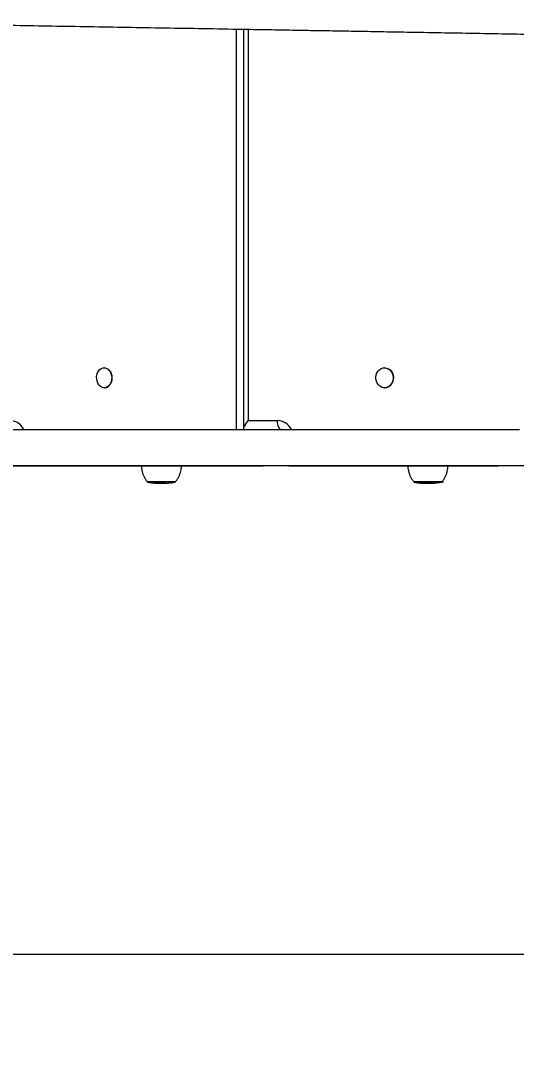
# Model space of a CAD drawing. Header units: millimetres. Extents: x -5411 to 4453, y -4856 to 4572.
# Drawn here: x -1941 to -1570, y -1639 to -864 of the extents above; entities that cross this region are included whole.
import ezdxf

# ---------------------------------------------------------------- set-up
doc = ezdxf.new("R2010")
doc.units = ezdxf.units.MM
for name, color, linetype in [('DIKOM_ОБЪЕКТ', 7, 'Continuous'), ('DIKOM_РАЗМЕР_ЗОНА', 7, 'Continuous'), ('DIKOM_РАЗМЕР_ОБЪЕКТА', 7, 'Continuous')]:
    doc.layers.add(name, color=color, linetype=linetype)
doc.styles.add('style1', font='arial.ttf', dxfattribs={"width": 0.8})
doc.dimstyles.new('1-50', dxfattribs={"dimtxt": 300, "dimasz": 200, "dimexe": 100, "dimexo": 0, "dimgap": 100, "dimtad": 1, "dimdec": 0, "dimtxsty": 'style1', "dimcen": 0, "dimclrd": 7, "dimclre": 7, "dimadec": 1, "dimazin": 2, "dimtfac": 1, "dimtdec": 0, "dimtmove": 1, "dimatfit": 3, "dimfxl": 0, "dimlwd": 25, "dimlwe": 18, "dimarcsym": 0})

# ---------------------------------------------------------------- blocks, each defined once
blk = doc.blocks.new('*D18')
at = {"layer": 'Defpoints', "color": 0, "transparency": 16777216}
for p in [(2387.05, 2132.04), (-2288.17, -1197.55), (-2288.17, -4149.78)]:
    blk.add_point(p, dxfattribs=at)
at = {"layer": 'DIKOM_РАЗМЕР_ОБЪЕКТА', "color": 7, "lineweight": 18, "transparency": 16777216}
for p, q in [((2387.05, 2132.04), (2387.05, -4249.78)), ((-2288.17, -1197.55), (-2288.17, -4249.78))]:
    blk.add_line(p, q, dxfattribs=at)
at = {"layer": 'DIKOM_РАЗМЕР_ОБЪЕКТА', "color": 7, "lineweight": 25, "transparency": 16777216}
blk.add_line((2187.05, -4149.78), (-2088.17, -4149.78), dxfattribs=at)
at = {"layer": 'DIKOM_РАЗМЕР_ОБЪЕКТА', "color": 7, "transparency": 16777216}
for points in [[(-2088.17, -4116.44), (-2088.17, -4183.11), (-2288.17, -4149.78)], [(2187.05, -4116.44), (2187.05, -4183.11), (2387.05, -4149.78)]]:
    blk.add_solid(points, dxfattribs=at)
at = {"layer": 'DIKOM_РАЗМЕР_ОБЪЕКТА', "color": 0, "transparency": 16777216, "insert": (49.44, -3896.6), "char_height": 300, "attachment_point": 5, "style": 'style1'}
blk.add_mtext('4700', dxfattribs=at)
blk = doc.blocks.new('*D17')
at = {"layer": 'Defpoints', "color": 0, "transparency": 16777216}
for p in [(2072.05, 2677.64), (-4352.5, -1563.61), (-993.06, -1563.61)]:
    blk.add_point(p, dxfattribs=at)
at = {"layer": 'DIKOM_РАЗМЕР_ОБЪЕКТА', "color": 7, "lineweight": 18, "transparency": 16777216}
for p, q in [((2072.05, 2677.64), (-4452.5, 2677.64)), ((-993.06, -1563.61), (-4452.5, -1563.61))]:
    blk.add_line(p, q, dxfattribs=at)
at = {"layer": 'DIKOM_РАЗМЕР_ОБЪЕКТА', "color": 7, "lineweight": 25, "transparency": 16777216}
blk.add_line((-4352.5, 2477.64), (-4352.5, -1363.61), dxfattribs=at)
at = {"layer": 'DIKOM_РАЗМЕР_ОБЪЕКТА', "color": 7, "transparency": 16777216}
for points in [[(-4385.83, 2477.64), (-4319.17, 2477.64), (-4352.5, 2677.64)], [(-4385.83, -1363.61), (-4319.17, -1363.61), (-4352.5, -1563.61)]]:
    blk.add_solid(points, dxfattribs=at)
at = {"layer": 'DIKOM_РАЗМЕР_ОБЪЕКТА', "color": 0, "transparency": 16777216, "insert": (-4505.67, 774.58), "char_height": 300, "attachment_point": 5, "rotation": 90, "style": 'style1'}
blk.add_mtext('4200', dxfattribs=at)
blk = doc.blocks.new('*D15')
at = {"layer": 'Defpoints', "color": 0, "transparency": 16777216}
for p in [(4453.3, 2185.88), (-3812.95, -1476.34), (4453.3, -4756.32)]:
    blk.add_point(p, dxfattribs=at)
at = {"layer": 'DIKOM_РАЗМЕР_ЗОНА', "color": 7, "lineweight": 18, "transparency": 16777216}
for p, q in [((4453.3, 2185.88), (4453.3, -4856.32)), ((-3812.95, -1476.34), (-3812.95, -4856.32))]:
    blk.add_line(p, q, dxfattribs=at)
at = {"layer": 'DIKOM_РАЗМЕР_ЗОНА', "color": 7, "lineweight": 25, "transparency": 16777216}
blk.add_line((-3612.95, -4756.32), (4253.3, -4756.32), dxfattribs=at)
at = {"layer": 'DIKOM_РАЗМЕР_ЗОНА', "color": 7, "transparency": 16777216}
for points in [[(-3612.95, -4722.99), (-3612.95, -4789.66), (-3812.95, -4756.32)], [(4253.3, -4722.99), (4253.3, -4789.66), (4453.3, -4756.32)]]:
    blk.add_solid(points, dxfattribs=at)
at = {"layer": 'DIKOM_РАЗМЕР_ЗОНА', "color": 0, "transparency": 16777216, "insert": (320.18, -4503.05), "char_height": 300, "attachment_point": 5, "style": 'style1'}
blk.add_mtext('8300', dxfattribs=at)
blk = doc.blocks.new('*D16')
at = {"layer": 'Defpoints', "color": 0, "transparency": 16777216}
for p in [(-4960.5, 4571.52), (2653.3, 4571.52), (491.45, -3022.36)]:
    blk.add_point(p, dxfattribs=at)
at = {"layer": 'DIKOM_РАЗМЕР_ЗОНА', "color": 7, "lineweight": 18, "transparency": 16777216}
for p, q in [((2653.3, 4571.52), (-5060.5, 4571.52)), ((491.45, -3022.36), (-5060.5, -3022.36))]:
    blk.add_line(p, q, dxfattribs=at)
at = {"layer": 'DIKOM_РАЗМЕР_ЗОНА', "color": 7, "lineweight": 25, "transparency": 16777216}
blk.add_line((-4960.5, -2822.36), (-4960.5, 4371.52), dxfattribs=at)
at = {"layer": 'DIKOM_РАЗМЕР_ЗОНА', "color": 7, "transparency": 16777216}
for points in [[(-4993.84, 4371.52), (-4927.17, 4371.52), (-4960.5, 4571.52)], [(-4993.84, -2822.36), (-4927.17, -2822.36), (-4960.5, -3022.36)]]:
    blk.add_solid(points, dxfattribs=at)
at = {"layer": 'DIKOM_РАЗМЕР_ЗОНА', "color": 0, "transparency": 16777216, "insert": (-5213.68, 774.58), "char_height": 300, "attachment_point": 5, "rotation": 90, "style": 'style1'}
blk.add_mtext('7600', dxfattribs=at)

msp = doc.modelspace()

# ---------------------------------------------------------------- linework, layer by layer
at = {"layer": 'DIKOM_ОБЪЕКТ', "color": 7, "linetype": 'Continuous', "lineweight": 15}
for p, q in [((-1779.56, -870.21), (-1779.56, -1170.53)), ((-1774.21, -870.3), (-1774.21, -1169.61)), ((-1770.69, -870.36), (-1770.69, -1163.53)), ((-1878.42, -1124.04), (-1878.63, -1124.04)), ((-1668.27, -1124.03), (-1668.44, -1124.03)), ((-1878.64, -1139.04), (-1878.42, -1139.04)), ((-1668.44, -1139.03), (-1668.27, -1139.03)), ((-1770.69, -1163.53), (-1748.99, -1163.53)), ((-1859.49, -1197.55), (-1989.05, -1197.55)), ((-1938.01, -1197.54), (-1930.79, -1197.54)), ((-1938.01, -1197.54), (-1938.01, -1197.54)), ((-1937.14, -1197.54), (-1821.01, -1197.53)), ((-1813.49, -1197.53), (-1934.14, -1197.54)), ((-1934.14, -1197.54), (-1925.61, -1197.54)), ((-1930.79, -1197.54), (-1918.09, -1197.54)), ((-1930.79, -1197.54), (-1930.79, -1197.54)), ((-1925.61, -1197.54), (-1804.96, -1197.53)), ((-1801.96, -1197.53), (-1918.09, -1197.54)), ((-1918.09, -1197.54), (-1918.09, -1197.54)), ((-1859.49, -1197.55), (-1850.68, -1197.55)), ((-1813.49, -1197.53), (-1804.96, -1197.53)), ((-1808.31, -1197.53), (-1801.09, -1197.53)), ((-1801.96, -1197.53), (-1801.96, -1197.53)), ((-1759.48, -1197.54), (-1759.49, -1197.55)), ((-1738.94, -1197.53), (-1733.47, -1197.53)), ((-1738.94, -1197.53), (-1738.94, -1197.53)), ((-1735.6, -1197.53), (-1601.94, -1197.53)), ((-1734.23, -1197.53), (-1727.77, -1197.53)), ((-1733.47, -1197.53), (-1721.19, -1197.53)), ((-1733.47, -1197.53), (-1733.47, -1197.53)), ((-1727.77, -1197.53), (-1588.91, -1197.53)), ((-1587.54, -1197.53), (-1721.19, -1197.53)), ((-1721.19, -1197.53), (-1721.19, -1197.53)), ((-1589.66, -1197.53), (-1601.94, -1197.53)), ((-1589.66, -1197.53), (-1584.2, -1197.53)), ((-1587.54, -1197.53), (-1587.54, -1197.53)), ((-1842.58, -1210.17), (-1842.58, -1210.19)), ((-1840.28, -1210.47), (-1840.54, -1210.45)), ((-1837.88, -1210.58), (-1837.94, -1210.58)), ((-1837.29, -1210.59), (-1837.71, -1210.58)), ((-1835.28, -1210.59), (-1835.77, -1210.59)), ((-1831.79, -1210.49), (-1830.86, -1210.44)), ((-1831.25, -1210.48), (-1831.1, -1210.45)), ((-1830.7, -1210.43), (-1830.79, -1210.44)), ((-1830.69, -1210.43), (-1830.7, -1210.43)), ((-1830.51, -1210.4), (-1830.69, -1210.43)), ((-1830.4, -1210.4), (-1830.1, -1210.37)), ((-1830.1, -1210.37), (-1827.98, -1210.11)), ((-1828.9, -1210.23), (-1828.38, -1210.16)), ((-1828.28, -1210.16), (-1828.59, -1210.19)), ((-1828.32, -1210.16), (-1828.27, -1210.16)), ((-1828.28, -1210.15), (-1828.28, -1210.16)), ((-1828.27, -1210.16), (-1828.28, -1210.16)), ((-1828.27, -1210.15), (-1828.27, -1210.16)), ((-1827.76, -1210.07), (-1827.87, -1210.09)), ((-1639.99, -1210.5), (-1640.21, -1210.49)), ((-1639.77, -1210.51), (-1639.52, -1210.53)), ((-1638.68, -1210.56), (-1638.98, -1210.55)), ((-1637.29, -1210.59), (-1637.53, -1210.59)), ((-1636.18, -1210.58), (-1636.5, -1210.58)), ((-1635.52, -1210.58), (-1635.44, -1210.58)), ((-1632.27, -1210.53), (-1631.07, -1210.44)), ((-1631.53, -1210.43), (-1631.54, -1210.43)), ((-1629.84, -1210.33), (-1631.53, -1210.43)), ((-1631.43, -1210.39), (-1630, -1210.34)), ((-1629.67, -1210.3), (-1629.46, -1210.16)), ((-1629.16, -1210.16), (-1629.39, -1210.28)), ((-1629.16, -1210.12), (-1629.16, -1210.16)), ((-1629.15, -1210.15), (-1629.16, -1210.16)), ((-1629.15, -1210.11), (-1629.15, -1210.15)), ((-1627.25, -1209.96), (-1626.97, -1209.9)), ((-1627.25, -1209.96), (-1627.25, -1209.96))]:
    msp.add_line(p, q, dxfattribs=at)
at = {"layer": 'DIKOM_ОБЪЕКТ', "color": 7, "linetype": 'Continuous', "lineweight": 15, "flags": 128}
for points in [[(-1874.07, -1135.96), (-1874.89, -1137.16), (-1875.89, -1138.09), (-1877.02, -1138.72), (-1878.22, -1139.01), (-1879.44, -1138.96), (-1880.63, -1138.55), (-1881.72, -1137.82), (-1882.67, -1136.8), (-1883.42, -1135.52), (-1883.96, -1134.07), (-1884.24, -1132.49), (-1884.27, -1130.87), (-1884.03, -1129.28), (-1883.54, -1127.79), (-1882.81, -1126.48), (-1881.9, -1125.41), (-1880.83, -1124.62), (-1879.66, -1124.16), (-1878.44, -1124.04), (-1877.23, -1124.27), (-1876.08, -1124.84), (-1875.06, -1125.73), (-1874.2, -1126.88), (-1873.55, -1128.26), (-1873.14, -1129.78), (-1872.98, -1131.39), (-1873.09, -1133.01), (-1873.46, -1134.55), (-1874.07, -1135.96)], [(-1878.42, -1124.04), (-1878.22, -1124.04), (-1877.01, -1124.27), (-1875.86, -1124.84), (-1874.84, -1125.73), (-1873.98, -1126.88), (-1873.33, -1128.26), (-1872.92, -1129.78), (-1872.76, -1131.39), (-1872.87, -1133.01), (-1873.24, -1134.55), (-1873.85, -1135.96)], [(-1663.11, -1135.84), (-1664.04, -1137.06), (-1665.17, -1138.02), (-1666.46, -1138.68), (-1667.84, -1139), (-1669.24, -1138.97), (-1670.61, -1138.6), (-1671.88, -1137.9), (-1672.99, -1136.9), (-1673.88, -1135.64), (-1674.52, -1134.2), (-1674.88, -1132.63), (-1674.93, -1131.01), (-1674.68, -1129.41), (-1674.14, -1127.92), (-1673.33, -1126.59), (-1672.3, -1125.49), (-1671.08, -1124.68), (-1669.74, -1124.18), (-1668.34, -1124.03), (-1666.94, -1124.23), (-1665.61, -1124.78), (-1664.42, -1125.63), (-1663.41, -1126.77), (-1662.64, -1128.12), (-1662.14, -1129.64), (-1661.93, -1131.24), (-1662.03, -1132.86), (-1662.43, -1134.42), (-1663.11, -1135.84)], [(-1668.27, -1124.03), (-1668.17, -1124.03), (-1666.77, -1124.23), (-1665.45, -1124.78), (-1664.25, -1125.63), (-1663.25, -1126.77), (-1662.47, -1128.12), (-1661.97, -1129.64), (-1661.77, -1131.24), (-1661.87, -1132.86), (-1662.26, -1134.42), (-1662.94, -1135.84)], [(-1567.2, -1170.53), (-1587.35, -1170.53), (-1607.35, -1170.53), (-1627.19, -1170.53), (-1646.88, -1170.53), (-1666.4, -1170.53), (-1685.75, -1170.53), (-1704.93, -1170.53), (-1723.92, -1170.53), (-1742.73, -1170.53), (-1761.35, -1170.53), (-1779.78, -1170.53), (-1798, -1170.53), (-1816.02, -1170.53), (-1833.83, -1170.53), (-1851.43, -1170.53), (-1868.81, -1170.53), (-1885.96, -1170.53), (-1902.89, -1170.53), (-1919.59, -1170.53), (-1936.04, -1170.53), (-1952.26, -1170.54)], [(-1948.54, -1163.54), (-1946.78, -1163.72), (-1945.05, -1164.27), (-1943.41, -1165.17), (-1941.9, -1166.4), (-1940.55, -1167.93), (-1939.39, -1169.72), (-1938.98, -1170.53)], [(-1748.99, -1163.53), (-1748.92, -1164.9), (-1748.72, -1166.21), (-1748.4, -1167.42), (-1747.97, -1168.48), (-1747.44, -1169.35), (-1746.84, -1170), (-1746.19, -1170.4), (-1745.51, -1170.53)], [(-1989.05, -1197.55), (-1988.54, -1197.55), (-1980.71, -1197.55), (-1972.91, -1197.55), (-1965.15, -1197.55), (-1957.44, -1197.55), (-1949.81, -1197.55), (-1942.26, -1197.55), (-1934.81, -1197.55), (-1927.48, -1197.55), (-1920.29, -1197.55), (-1913.24, -1197.55), (-1906.35, -1197.55), (-1899.64, -1197.55), (-1893.12, -1197.55), (-1886.8, -1197.55), (-1880.7, -1197.55), (-1874.82, -1197.55), (-1869.19, -1197.55), (-1863.8, -1197.55), (-1858.68, -1197.55), (-1853.84, -1197.55), (-1850.55, -1197.55)], [(-1567.2, -1197.53), (-1587.35, -1197.53), (-1607.35, -1197.53), (-1627.19, -1197.53), (-1646.88, -1197.53), (-1666.4, -1197.53), (-1685.75, -1197.53), (-1704.93, -1197.53), (-1723.92, -1197.53), (-1742.73, -1197.53), (-1761.35, -1197.53), (-1779.78, -1197.53), (-1798, -1197.53), (-1816.02, -1197.53), (-1833.83, -1197.53), (-1851.43, -1197.53), (-1868.81, -1197.53), (-1885.96, -1197.53), (-1902.89, -1197.53), (-1919.59, -1197.53), (-1936.04, -1197.53), (-1952.26, -1197.53)], [(-1946.53, -1197.55), (-1940.08, -1197.55), (-1933.77, -1197.55), (-1927.62, -1197.55), (-1921.65, -1197.55), (-1915.86, -1197.55), (-1910.29, -1197.55), (-1904.94, -1197.55), (-1899.82, -1197.55), (-1894.96, -1197.55), (-1890.35, -1197.54), (-1886.03, -1197.54), (-1881.99, -1197.54), (-1878.25, -1197.54), (-1874.83, -1197.54), (-1871.72, -1197.54), (-1868.93, -1197.54), (-1866.48, -1197.54), (-1864.38, -1197.54)], [(-1937.14, -1197.54), (-1938.35, -1197.54), (-1939.28, -1197.54), (-1939.91, -1197.54), (-1940.2, -1197.54), (-1940.15, -1197.54), (-1939.76, -1197.54), (-1939.03, -1197.54), (-1938.01, -1197.54)], [(-1850.71, -1197.54), (-1851.69, -1197.54), (-1854.2, -1197.54), (-1856.55, -1197.54), (-1858.68, -1197.54), (-1860.57, -1197.54), (-1862.16, -1197.54), (-1863.44, -1197.54), (-1864.38, -1197.54)], [(-1850.72, -1197.54), (-1850.57, -1197.54), (-1850.07, -1197.54), (-1849.23, -1197.54), (-1848.08, -1197.54), (-1846.64, -1197.54), (-1844.95, -1197.54), (-1843.03, -1197.54), (-1840.95, -1197.54), (-1838.74, -1197.54), (-1836.46, -1197.54), (-1834.17, -1197.54)], [(-1834.17, -1197.54), (-1831.91, -1197.54), (-1829.74, -1197.54), (-1827.71, -1197.54), (-1825.86, -1197.54), (-1824.25, -1197.54), (-1822.91, -1197.54), (-1821.87, -1197.54), (-1821.15, -1197.54), (-1820.77, -1197.54), (-1820.72, -1197.54)], [(-1808.31, -1197.53), (-1809.6, -1197.53), (-1811.09, -1197.53), (-1812.74, -1197.53), (-1814.48, -1197.53), (-1816.24, -1197.53), (-1817.96, -1197.53), (-1819.57, -1197.53), (-1821.01, -1197.53)], [(-1820.69, -1197.55), (-1818.45, -1197.55), (-1813.02, -1197.55), (-1807.76, -1197.55), (-1802.68, -1197.55), (-1797.82, -1197.55), (-1793.18, -1197.55), (-1788.78, -1197.55), (-1784.64, -1197.55), (-1780.77, -1197.55), (-1777.19, -1197.55), (-1773.91, -1197.55), (-1770.94, -1197.55), (-1768.3, -1197.55), (-1765.99, -1197.55), (-1764.02, -1197.55), (-1762.4, -1197.55), (-1761.13, -1197.55), (-1760.22, -1197.55), (-1759.67, -1197.55), (-1759.49, -1197.55)], [(-1801.96, -1197.53), (-1800.75, -1197.53), (-1799.82, -1197.53), (-1799.19, -1197.53), (-1798.9, -1197.53), (-1798.95, -1197.53), (-1799.34, -1197.53), (-1800.07, -1197.53), (-1801.09, -1197.53)], [(-1651.02, -1197.54), (-1655.47, -1197.54), (-1663.15, -1197.54), (-1670.6, -1197.54), (-1677.8, -1197.54), (-1684.73, -1197.54), (-1691.41, -1197.54), (-1697.8, -1197.54), (-1703.92, -1197.54), (-1709.75, -1197.54), (-1715.29, -1197.54), (-1720.52, -1197.54), (-1725.44, -1197.54), (-1730.05, -1197.54), (-1734.34, -1197.54), (-1738.31, -1197.54), (-1741.95, -1197.54), (-1745.25, -1197.54), (-1748.22, -1197.54), (-1750.84, -1197.54), (-1753.12, -1197.54), (-1755.06, -1197.54), (-1756.65, -1197.54), (-1757.88, -1197.54), (-1758.77, -1197.54), (-1759.3, -1197.54), (-1759.48, -1197.54)], [(-1735.6, -1197.53), (-1737.04, -1197.53), (-1738.25, -1197.53), (-1739.18, -1197.53), (-1739.81, -1197.53), (-1740.11, -1197.53), (-1740.05, -1197.53), (-1739.66, -1197.53), (-1738.94, -1197.53)], [(-1650.95, -1197.53), (-1650.88, -1197.53), (-1650.5, -1197.53), (-1649.77, -1197.53), (-1648.72, -1197.53), (-1647.37, -1197.53), (-1645.75, -1197.53), (-1643.91, -1197.53), (-1641.87, -1197.53), (-1639.7, -1197.53)], [(-1639.7, -1197.53), (-1637.44, -1197.53), (-1635.14, -1197.53), (-1632.87, -1197.53), (-1630.66, -1197.53), (-1628.58, -1197.53), (-1626.67, -1197.53), (-1624.98, -1197.53), (-1623.55, -1197.53), (-1622.4, -1197.53), (-1621.58, -1197.53), (-1621.09, -1197.53), (-1620.95, -1197.53)], [(-1447.22, -1197.53), (-1456.64, -1197.53), (-1466.94, -1197.53), (-1477.24, -1197.53), (-1487.52, -1197.53), (-1497.76, -1197.53), (-1507.95, -1197.53), (-1518.09, -1197.53), (-1528.16, -1197.53), (-1538.15, -1197.53), (-1548.05, -1197.53), (-1557.84, -1197.53), (-1567.52, -1197.53), (-1577.07, -1197.53), (-1586.48, -1197.53), (-1595.74, -1197.53), (-1604.84, -1197.53), (-1613.76, -1197.54), (-1621.08, -1197.54)], [(-1587.54, -1197.53), (-1586.1, -1197.53), (-1584.89, -1197.53), (-1583.95, -1197.53), (-1583.32, -1197.53), (-1583.03, -1197.53), (-1583.08, -1197.53), (-1583.47, -1197.53), (-1584.2, -1197.53)], [(-1824.92, -1209.54), (-1825.08, -1209.54), (-1825.6, -1209.54), (-1826.47, -1209.54), (-1827.65, -1209.54), (-1829.11, -1209.54), (-1830.8, -1209.54), (-1832.65, -1209.54), (-1834.6, -1209.54), (-1836.59, -1209.54), (-1838.56, -1209.54), (-1840.42, -1209.54), (-1842.13, -1209.54), (-1843.62, -1209.54), (-1844.83, -1209.54), (-1845.74, -1209.54), (-1846.31, -1209.54), (-1846.52, -1209.54), (-1846.52, -1209.54)], [(-1846.22, -1209.54), (-1846.22, -1209.54), (-1846.02, -1209.54), (-1845.46, -1209.54), (-1844.58, -1209.54), (-1843.4, -1209.54), (-1841.95, -1209.54), (-1840.29, -1209.54), (-1838.48, -1209.54), (-1836.57, -1209.54), (-1834.63, -1209.54)], [(-1625.15, -1209.53), (-1625.29, -1209.53), (-1625.78, -1209.53), (-1626.63, -1209.53), (-1627.79, -1209.53), (-1629.23, -1209.53), (-1630.9, -1209.53), (-1632.74, -1209.53), (-1634.69, -1209.53), (-1636.68, -1209.53), (-1638.65, -1209.53), (-1640.52, -1209.53), (-1642.24, -1209.53), (-1643.75, -1209.53), (-1644.99, -1209.53), (-1645.92, -1209.53), (-1646.51, -1209.53), (-1646.74, -1209.53), (-1646.75, -1209.53)], [(-1646.45, -1209.53), (-1646.44, -1209.53), (-1646.22, -1209.53), (-1645.64, -1209.53), (-1644.74, -1209.53), (-1643.53, -1209.53), (-1642.07, -1209.53), (-1640.4, -1209.53), (-1638.57, -1209.53)], [(-1638.57, -1209.53), (-1636.66, -1209.53), (-1634.72, -1209.53), (-1632.83, -1209.53), (-1631.04, -1209.53), (-1629.42, -1209.53), (-1628.02, -1209.53), (-1626.89, -1209.53), (-1626.07, -1209.53), (-1625.58, -1209.53), (-1625.45, -1209.53)]]:
    msp.add_lwpolyline(points, dxfattribs=at)
at = {"layer": 'DIKOM_ОБЪЕКТ', "color": 7, "linetype": 'Continuous', "lineweight": 15}
for centre, radius, start, end in [((-1878.65, -1133.76), 5.28, 272.54752, 335.37891), ((-1668.4, -1132.78), 6.26, 271.16028, 330.70879), ((-1749.47, -1176.45), 12.92, 27.24681, 87.87689)]:
    msp.add_arc(centre, radius, start, end, dxfattribs=at)
msp.add_ellipse((-1767.21, -1163.53), major_axis=(6.76, 6.76), ratio=0.265943, start_param=1.830701, end_param=3.401497, dxfattribs=at)
for points, knots in [([(-2230.6, -862.75), (-2226.69, -862.81), (-2219.06, -862.93), (-2207.86, -863.11), (-2197.18, -863.28), (-2187.01, -863.44), (-2177.35, -863.59), (-2168.18, -863.74), (-2159.74, -863.87), (-2151.99, -863.99), (-2144.93, -864.11), (-2138.31, -864.21), (-2132.13, -864.31), (-2126.41, -864.41), (-2116.68, -864.56), (-2102.47, -864.79), (-2083.12, -865.11), (-2062.32, -865.45), (-2040.02, -865.82), (-2016.35, -866.21), (-1992.01, -866.62), (-1967.08, -867.03), (-1941.13, -867.47), (-1914.19, -867.93), (-1886.32, -868.4), (-1858.11, -868.88), (-1829.65, -869.36), (-1800.77, -869.85), (-1775.29, -870.29), (-1753.37, -870.66), (-1735.28, -870.97), (-1716.83, -871.29), (-1698.01, -871.62), (-1678.78, -871.95), (-1659.1, -872.3), (-1638.95, -872.65), (-1618.17, -873.02), (-1596.73, -873.4), (-1574.68, -873.8), (-1552.28, -874.2), (-1529.61, -874.6), (-1506.93, -875.01), (-1484.33, -875.42), (-1461.9, -875.82), (-1439.63, -876.22), (-1419.42, -876.58), (-1401.29, -876.9), (-1385.22, -877.19), (-1369.52, -877.47), (-1354.26, -877.74), (-1339.49, -877.99), (-1325.3, -878.24), (-1311.74, -878.47), (-1298.77, -878.69), (-1286.37, -878.9), (-1274.48, -879.1), (-1263.06, -879.29), (-1250.23, -879.51), (-1236.22, -879.73), (-1221.18, -879.98), (-1206.68, -880.21), (-1192.69, -880.44), (-1179.14, -880.65), (-1166.04, -880.86), (-1153.46, -881.05), (-1142.4, -881.23), (-1132.74, -881.38), (-1124.35, -881.51), (-1117.47, -881.62), (-1111.86, -881.7), (-1107.27, -881.78), (-1102.2, -881.85), (-1096.63, -881.94), (-1090.67, -882.03), (-1084.29, -882.13), (-1077.47, -882.24), (-1070.05, -882.36), (-1061.94, -882.49), (-1053.05, -882.63), (-1044.66, -882.76), (-1036.95, -882.89), (-1030.23, -883), (-1023.77, -883.1), (-1019.59, -883.17), (-1017.92, -883.2), (-1017.83, -883.2)], [0, 0, 0, 0, 0.012848, 0.025085, 0.036709, 0.04772, 0.058117, 0.067901, 0.077071, 0.084938, 0.092292, 0.099132, 0.105459, 0.111274, 0.11658, 0.134911, 0.153566, 0.172551, 0.193167, 0.21379, 0.234417, 0.255062, 0.275716, 0.29764, 0.319594, 0.341612, 0.363691, 0.385787, 0.407887, 0.420895, 0.43388, 0.446836, 0.459758, 0.472647, 0.485508, 0.498352, 0.51119, 0.52426, 0.537352, 0.550487, 0.563667, 0.576892, 0.58992, 0.602983, 0.616068, 0.629144, 0.639024, 0.648875, 0.658693, 0.668477, 0.678234, 0.687978, 0.697727, 0.707498, 0.717298, 0.727129, 0.73699, 0.746876, 0.761723, 0.77655, 0.79132, 0.806043, 0.82073, 0.835382, 0.849709, 0.863592, 0.873671, 0.883507, 0.893107, 0.897938, 0.903337, 0.909304, 0.915841, 0.922948, 0.930201, 0.937962, 0.946229, 0.955, 0.964274, 0.974054, 0.980168, 0.986466, 0.992943, 0.99962, 1, 1, 1, 1]), ([(-1850.69, -1197.54), (-1850.7, -1197.68), (-1850.74, -1198.63), (-1850.51, -1200.35), (-1850.01, -1202.63), (-1849.24, -1204.77), (-1848.25, -1206.73), (-1847.21, -1208.34), (-1846.44, -1209.24), (-1846.13, -1209.6)], [0, 0, 0, 0, 0.033172, 0.215962, 0.392813, 0.564219, 0.730445, 0.891588, 1, 1, 1, 1]), ([(-1825.22, -1209.54), (-1824.76, -1208.96), (-1823.82, -1207.79), (-1822.69, -1205.84), (-1821.78, -1203.74), (-1821.15, -1201.54), (-1820.77, -1199.46), (-1820.76, -1198.12), (-1820.75, -1197.54)], [0, 0, 0, 0, 0.169787, 0.34262, 0.516818, 0.691909, 0.867566, 1, 1, 1, 1]), ([(-1650.92, -1197.53), (-1650.93, -1197.68), (-1650.97, -1198.63), (-1650.74, -1200.35), (-1650.25, -1202.63), (-1649.47, -1204.76), (-1648.48, -1206.72), (-1647.45, -1208.34), (-1646.67, -1209.24), (-1646.36, -1209.6)], [0, 0, 0, 0, 0.033377, 0.2161, 0.392877, 0.564219, 0.730396, 0.89148, 1, 1, 1, 1]), ([(-1625.45, -1209.54), (-1624.99, -1208.96), (-1624.05, -1207.79), (-1622.93, -1205.83), (-1622.01, -1203.74), (-1621.38, -1201.54), (-1621, -1199.46), (-1620.99, -1198.11), (-1620.98, -1197.53)], [0, 0, 0, 0, 0.169753, 0.34254, 0.516704, 0.691754, 0.867369, 1, 1, 1, 1]), ([(-1626.97, -1209.9), (-1626.18, -1209.76), (-1625.3, -1209.61), (-1624.45, -1209.36), (-1624.36, -1209.33)], [0, 0, 0, 0, 0.898353, 1, 1, 1, 1]), ([(-1846.36, -1209.56), (-1846.03, -1209.63), (-1845.01, -1209.87), (-1843.97, -1210.06), (-1843.27, -1210.14), (-1843.27, -1210.15)], [0, 0, 0, 0, 0.326154, 0.999084, 1, 1, 1, 1]), ([(-1843.27, -1210.14), (-1843.24, -1210.14), (-1843.14, -1210.16), (-1843.05, -1210.14), (-1842.99, -1210.12)], [0, 0, 0, 0, 0.339297, 1, 1, 1, 1]), ([(-1842.99, -1210.12), (-1842.79, -1210.15), (-1842.38, -1210.2), (-1841.98, -1210.25), (-1841.78, -1210.28)], [0, 0, 0, 0, 0.512273, 1, 1, 1, 1]), ([(-1842.58, -1210.19), (-1842.63, -1210.2), (-1842.7, -1210.22), (-1842.78, -1210.21), (-1842.81, -1210.21)], [0, 0, 0, 0, 0.611575, 1, 1, 1, 1]), ([(-1842.81, -1210.2), (-1842.38, -1210.26), (-1841.87, -1210.34), (-1841.35, -1210.38), (-1841.26, -1210.39)], [0, 0, 0, 0, 0.828574, 1, 1, 1, 1]), ([(-1841.83, -1210.29), (-1841.96, -1210.27), (-1842.21, -1210.24), (-1842.45, -1210.21), (-1842.58, -1210.19)], [0, 0, 0, 0, 0.488326, 1, 1, 1, 1]), ([(-1840.73, -1210.43), (-1840.73, -1210.43), (-1840.72, -1210.43), (-1840.83, -1210.41), (-1841.01, -1210.38), (-1841.28, -1210.35), (-1841.57, -1210.32), (-1841.76, -1210.3), (-1841.83, -1210.29)], [0, 0, 0, 0, 0.175352, 0.367386, 0.523466, 0.680416, 0.880587, 1, 1, 1, 1]), ([(-1841.78, -1210.28), (-1841.58, -1210.3), (-1841.25, -1210.34), (-1840.82, -1210.39), (-1840.51, -1210.43), (-1840.32, -1210.45), (-1840.25, -1210.47), (-1840.26, -1210.47), (-1840.26, -1210.47)], [0, 0, 0, 0, 0.243583, 0.403358, 0.563158, 0.77339, 0.989985, 1, 1, 1, 1]), ([(-1840.89, -1210.42), (-1840.83, -1210.43), (-1840.76, -1210.44), (-1840.73, -1210.44), (-1840.73, -1210.44)], [0, 0, 0, 0, 0.80606, 1, 1, 1, 1]), ([(-1840.46, -1210.45), (-1840.25, -1210.47), (-1839.98, -1210.5), (-1839.72, -1210.51), (-1839.66, -1210.51)], [0, 0, 0, 0, 0.778904, 1, 1, 1, 1]), ([(-1839.66, -1210.51), (-1839.64, -1210.51), (-1839.56, -1210.52), (-1839.48, -1210.51), (-1839.42, -1210.49)], [0, 0, 0, 0, 0.231448, 1, 1, 1, 1]), ([(-1839.42, -1210.49), (-1839.35, -1210.49), (-1839.2, -1210.5), (-1839.05, -1210.51), (-1838.97, -1210.52)], [0, 0, 0, 0, 0.476222, 1, 1, 1, 1]), ([(-1839.24, -1210.53), (-1839.03, -1210.55), (-1838.74, -1210.56), (-1838.45, -1210.57), (-1838.38, -1210.57)], [0, 0, 0, 0, 0.729623, 1, 1, 1, 1]), ([(-1838.97, -1210.52), (-1839.03, -1210.53), (-1839.11, -1210.55), (-1839.18, -1210.54), (-1839.2, -1210.54)], [0, 0, 0, 0, 0.784768, 1, 1, 1, 1]), ([(-1838.38, -1210.57), (-1838.36, -1210.57), (-1838.29, -1210.58), (-1838.21, -1210.56), (-1838.15, -1210.55)], [0, 0, 0, 0, 0.184323, 1, 1, 1, 1]), ([(-1838.15, -1210.55), (-1838.08, -1210.55), (-1837.93, -1210.56), (-1837.78, -1210.56), (-1837.7, -1210.57)], [0, 0, 0, 0, 0.483679, 1, 1, 1, 1]), ([(-1837.7, -1210.57), (-1837.73, -1210.57), (-1837.79, -1210.58), (-1837.85, -1210.58), (-1837.88, -1210.58)], [0, 0, 0, 0, 0.498464, 1, 1, 1, 1]), ([(-1837.88, -1210.58), (-1837.29, -1210.59), (-1836.64, -1210.59), (-1835.99, -1210.59), (-1835.92, -1210.59)], [0, 0, 0, 0, 0.896905, 1, 1, 1, 1]), ([(-1837.71, -1210.59), (-1837.6, -1210.59), (-1837.44, -1210.59), (-1837.27, -1210.59), (-1837.23, -1210.59), (-1837.22, -1210.59), (-1837.21, -1210.59), (-1837.2, -1210.59), (-1837.16, -1210.59), (-1837.03, -1210.59), (-1836.74, -1210.59), (-1836.48, -1210.59), (-1836.39, -1210.59)], [0, 0, 0, 0, 0.170793, 0.226181, 0.237986, 0.245916, 0.255258, 0.271894, 0.317159, 0.596917, 0.85606, 1, 1, 1, 1]), ([(-1836.92, -1210.59), (-1836.96, -1210.59), (-1837.08, -1210.59), (-1837.21, -1210.59), (-1837.29, -1210.59)], [0, 0, 0, 0, 0.313198, 1, 1, 1, 1]), ([(-1835.92, -1210.59), (-1835.81, -1210.59), (-1835.6, -1210.59), (-1835.39, -1210.59), (-1835.28, -1210.59)], [0, 0, 0, 0, 0.49981, 1, 1, 1, 1]), ([(-1835.87, -1210.59), (-1835.75, -1210.59), (-1835.46, -1210.59), (-1835.1, -1210.59), (-1834.94, -1210.59), (-1834.9, -1210.59)], [0, 0, 0, 0, 0.340224, 0.876505, 1, 1, 1, 1]), ([(-1835.77, -1210.59), (-1835.75, -1210.59), (-1835.55, -1210.59), (-1835.18, -1210.59), (-1834.91, -1210.59), (-1834.79, -1210.59)], [0, 0, 0, 0, 0.05172, 0.571152, 1, 1, 1, 1]), ([(-1834.79, -1210.59), (-1834.66, -1210.59), (-1834.41, -1210.59), (-1833.89, -1210.58), (-1833.54, -1210.57), (-1833.35, -1210.56)], [0, 0, 0, 0, 0.332545, 0.66167, 1, 1, 1, 1]), ([(-1834.64, -1210.59), (-1834.56, -1210.59), (-1834.38, -1210.59), (-1834.25, -1210.59), (-1834.24, -1210.59), (-1834.21, -1210.59), (-1834.18, -1210.59), (-1834.07, -1210.59), (-1833.48, -1210.58), (-1832.88, -1210.59), (-1832.36, -1210.54), (-1832.34, -1210.54)], [0, 0, 0, 0, 0.117922, 0.30493, 0.356946, 0.363827, 0.371614, 0.393116, 0.472497, 0.974148, 1, 1, 1, 1]), ([(-1833.39, -1210.57), (-1833.55, -1210.58), (-1833.83, -1210.58), (-1834.2, -1210.59), (-1834.43, -1210.59), (-1834.49, -1210.59), (-1834.5, -1210.59)], [0, 0, 0, 0, 0.357802, 0.659697, 0.961658, 1, 1, 1, 1]), ([(-1834.5, -1210.59), (-1834.46, -1210.59), (-1834.35, -1210.59), (-1834.29, -1210.59), (-1834.26, -1210.59), (-1834.26, -1210.59), (-1834.26, -1210.59)], [0, 0, 0, 0, 0.28574, 0.72865, 0.950042, 1, 1, 1, 1]), ([(-1832.33, -1210.54), (-1832.33, -1210.54), (-1832.32, -1210.54), (-1832.49, -1210.55), (-1832.77, -1210.56), (-1833.09, -1210.56), (-1833.31, -1210.57), (-1833.39, -1210.57)], [0, 0, 0, 0, 0.214154, 0.427556, 0.641026, 0.86089, 1, 1, 1, 1]), ([(-1833.35, -1210.56), (-1833.15, -1210.56), (-1832.77, -1210.55), (-1832.31, -1210.53), (-1832.01, -1210.52), (-1831.86, -1210.52), (-1831.87, -1210.52), (-1831.87, -1210.52)], [0, 0, 0, 0, 0.249253, 0.456811, 0.663849, 0.885086, 1, 1, 1, 1]), ([(-1831.1, -1210.45), (-1830.98, -1210.45), (-1830.75, -1210.43), (-1830.51, -1210.41), (-1830.4, -1210.4)], [0, 0, 0, 0, 0.513029, 1, 1, 1, 1]), ([(-1828.38, -1210.16), (-1828.29, -1210.15), (-1828.08, -1210.12), (-1827.87, -1210.09), (-1827.76, -1210.07)], [0, 0, 0, 0, 0.45602, 1, 1, 1, 1]), ([(-1827.86, -1210.1), (-1827.85, -1210.1), (-1826.99, -1209.99), (-1826.05, -1209.82), (-1825.15, -1209.58), (-1825.07, -1209.56)], [0, 0, 0, 0, 0.017429, 0.911579, 1, 1, 1, 1]), ([(-1646.59, -1209.55), (-1646.29, -1209.62), (-1645.46, -1209.83), (-1644.61, -1209.96), (-1644.06, -1210.05)], [0, 0, 0, 0, 0.353286, 1, 1, 1, 1]), ([(-1643.69, -1210.11), (-1643.49, -1210.14), (-1643.09, -1210.2), (-1642.7, -1210.25), (-1642.51, -1210.27)], [0, 0, 0, 0, 0.512286, 1, 1, 1, 1]), ([(-1642.51, -1210.27), (-1642.31, -1210.3), (-1641.99, -1210.34), (-1641.52, -1210.38), (-1641.21, -1210.41), (-1641.07, -1210.43), (-1641.03, -1210.43)], [0, 0, 0, 0, 0.379004, 0.627653, 0.87636, 1, 1, 1, 1]), ([(-1641.32, -1210.4), (-1641.32, -1210.4), (-1641.38, -1210.4), (-1641.55, -1210.38), (-1641.86, -1210.35), (-1642.16, -1210.32), (-1642.34, -1210.29), (-1642.41, -1210.29)], [0, 0, 0, 0, 0.002802, 0.248869, 0.496322, 0.811709, 1, 1, 1, 1]), ([(-1641.4, -1210.39), (-1640.98, -1210.43), (-1640.51, -1210.48), (-1640.04, -1210.5), (-1639.99, -1210.5)], [0, 0, 0, 0, 0.899097, 1, 1, 1, 1]), ([(-1640.21, -1210.49), (-1640.14, -1210.49), (-1639.99, -1210.5), (-1639.85, -1210.51), (-1639.77, -1210.51)], [0, 0, 0, 0, 0.475947, 1, 1, 1, 1]), ([(-1639.58, -1210.53), (-1639.35, -1210.54), (-1639.05, -1210.56), (-1638.75, -1210.56), (-1638.68, -1210.57)], [0, 0, 0, 0, 0.761122, 1, 1, 1, 1]), ([(-1638.98, -1210.55), (-1638.91, -1210.55), (-1638.76, -1210.56), (-1638.61, -1210.56), (-1638.54, -1210.56)], [0, 0, 0, 0, 0.483762, 1, 1, 1, 1]), ([(-1638.54, -1210.56), (-1638.47, -1210.57), (-1638.36, -1210.58), (-1638.25, -1210.58), (-1638.21, -1210.58)], [0, 0, 0, 0, 0.639725, 1, 1, 1, 1]), ([(-1637.89, -1210.58), (-1637.57, -1210.58), (-1637.21, -1210.59), (-1636.85, -1210.58), (-1636.8, -1210.58)], [0, 0, 0, 0, 0.87549, 1, 1, 1, 1]), ([(-1637.34, -1210.59), (-1637.31, -1210.59), (-1637.23, -1210.59), (-1636.9, -1210.59), (-1636.41, -1210.59), (-1635.94, -1210.59), (-1635.67, -1210.59), (-1635.58, -1210.59)], [0, 0, 0, 0, 0.148274, 0.384828, 0.632739, 0.880434, 1, 1, 1, 1]), ([(-1636.8, -1210.58), (-1636.7, -1210.58), (-1636.49, -1210.58), (-1636.29, -1210.58), (-1636.18, -1210.58)], [0, 0, 0, 0, 0.499898, 1, 1, 1, 1]), ([(-1636.5, -1210.59), (-1636.5, -1210.59), (-1636.34, -1210.59), (-1635.96, -1210.59), (-1635.62, -1210.59), (-1635.47, -1210.59)], [0, 0, 0, 0, 0.011595, 0.535311, 1, 1, 1, 1]), ([(-1635.54, -1210.59), (-1635.55, -1210.59), (-1635.66, -1210.59), (-1635.77, -1210.59), (-1635.87, -1210.59)], [0, 0, 0, 0, 0.101672, 1, 1, 1, 1]), ([(-1635.58, -1210.59), (-1635.47, -1210.59), (-1635.19, -1210.59), (-1634.89, -1210.59), (-1634.78, -1210.59), (-1634.76, -1210.59)], [0, 0, 0, 0, 0.340173, 0.876619, 1, 1, 1, 1]), ([(-1635.47, -1210.59), (-1635.4, -1210.58), (-1635.25, -1210.58), (-1634.83, -1210.57), (-1634.49, -1210.57), (-1634.32, -1210.56)], [0, 0, 0, 0, 0.330595, 0.660635, 1, 1, 1, 1]), ([(-1634.21, -1210.57), (-1634.36, -1210.57), (-1634.62, -1210.58), (-1634.93, -1210.58), (-1635.09, -1210.59), (-1635.14, -1210.58), (-1635.13, -1210.58), (-1635.13, -1210.58)], [0, 0, 0, 0, 0.285483, 0.526431, 0.767385, 0.99509, 1, 1, 1, 1]), ([(-1635.08, -1210.59), (-1635.03, -1210.59), (-1634.82, -1210.59), (-1634.63, -1210.59), (-1634.52, -1210.59), (-1634.49, -1210.59), (-1634.49, -1210.59), (-1634.49, -1210.59)], [0, 0, 0, 0, 0.141006, 0.585963, 0.842735, 0.971085, 1, 1, 1, 1]), ([(-1634.58, -1210.59), (-1634.55, -1210.59), (-1634.49, -1210.59), (-1634.47, -1210.59), (-1634.45, -1210.59), (-1634.43, -1210.59), (-1634.38, -1210.59), (-1634.18, -1210.59), (-1633.78, -1210.58), (-1633.27, -1210.58), (-1632.89, -1210.55), (-1632.74, -1210.53)], [0, 0, 0, 0, 0.154733, 0.22216, 0.239249, 0.247789, 0.260748, 0.315495, 0.500412, 0.798788, 1, 1, 1, 1]), ([(-1634.56, -1210.59), (-1634.54, -1210.59), (-1634.51, -1210.59), (-1634.49, -1210.59), (-1634.49, -1210.59), (-1634.49, -1210.59)], [0, 0, 0, 0, 0.438791, 0.896816, 1, 1, 1, 1]), ([(-1634.32, -1210.56), (-1634.11, -1210.56), (-1633.73, -1210.55), (-1633.19, -1210.53), (-1632.75, -1210.52), (-1632.41, -1210.52), (-1632.3, -1210.52), (-1632.24, -1210.52)], [0, 0, 0, 0, 0.225285, 0.41293, 0.600087, 0.800065, 1, 1, 1, 1]), ([(-1632.68, -1210.54), (-1632.75, -1210.54), (-1632.86, -1210.54), (-1633.19, -1210.55), (-1633.55, -1210.55), (-1633.91, -1210.56), (-1634.13, -1210.57), (-1634.21, -1210.57)], [0, 0, 0, 0, 0.301836, 0.491416, 0.681069, 0.876463, 1, 1, 1, 1]), ([(-1632.73, -1210.55), (-1632.7, -1210.55), (-1632.61, -1210.54), (-1632.61, -1210.54), (-1632.66, -1210.54), (-1632.68, -1210.54)], [0, 0, 0, 0, 0.191947, 0.669073, 1, 1, 1, 1]), ([(-1632.24, -1210.52), (-1632.19, -1210.52), (-1632.11, -1210.52), (-1632.29, -1210.53), (-1632.36, -1210.53)], [0, 0, 0, 0, 0.601484, 1, 1, 1, 1]), ([(-1632.11, -1210.45), (-1631.99, -1210.44), (-1631.77, -1210.42), (-1631.54, -1210.4), (-1631.43, -1210.39)], [0, 0, 0, 0, 0.51313, 1, 1, 1, 1]), ([(-1631.53, -1210.47), (-1631.58, -1210.48), (-1631.77, -1210.49), (-1631.97, -1210.47), (-1632.11, -1210.45)], [0, 0, 0, 0, 0.241675, 1, 1, 1, 1]), ([(-1630.29, -1210.38), (-1630.28, -1210.38), (-1630.26, -1210.37), (-1630.24, -1210.37), (-1630.22, -1210.37)], [0, 0, 0, 0, 0.384265, 1, 1, 1, 1]), ([(-1630, -1210.34), (-1629.96, -1210.33), (-1629.88, -1210.33), (-1629.79, -1210.32), (-1629.74, -1210.32), (-1629.72, -1210.31)], [0, 0, 0, 0, 0.499651, 0.749817, 1, 1, 1, 1]), ([(-1629.39, -1210.28), (-1629.47, -1210.29), (-1629.62, -1210.3), (-1629.76, -1210.32), (-1629.84, -1210.33)], [0, 0, 0, 0, 0.501777, 1, 1, 1, 1]), ([(-1629.72, -1210.31), (-1629.72, -1210.31), (-1629.72, -1210.31), (-1629.71, -1210.31), (-1629.71, -1210.31)], [0, 0, 0, 0, 0.533948, 1, 1, 1, 1]), ([(-1629.71, -1210.31), (-1629.71, -1210.31), (-1629.7, -1210.31), (-1629.68, -1210.3), (-1629.67, -1210.3), (-1629.67, -1210.3)], [0, 0, 0, 0, 0.499967, 0.749994, 1, 1, 1, 1]), ([(-1629.46, -1210.16), (-1629.37, -1210.15), (-1629.17, -1210.12), (-1628.96, -1210.09), (-1628.85, -1210.07)], [0, 0, 0, 0, 0.456086, 1, 1, 1, 1]), ([(-1628.42, -1210.14), (-1628.54, -1210.16), (-1628.79, -1210.18), (-1629.03, -1210.16), (-1629.15, -1210.15)], [0, 0, 0, 0, 0.500191, 1, 1, 1, 1]), ([(-1628.85, -1210.07), (-1628.71, -1210.09), (-1628.42, -1210.12), (-1628.12, -1210.09), (-1627.98, -1210.08)], [0, 0, 0, 0, 0.500152, 1, 1, 1, 1]), ([(-1627.98, -1210.08), (-1628.06, -1210.09), (-1628.21, -1210.11), (-1628.35, -1210.14), (-1628.42, -1210.14)], [0, 0, 0, 0, 0.563034, 1, 1, 1, 1]), ([(-1628.15, -1210.08), (-1627.87, -1210.05), (-1627.57, -1210.02), (-1627.27, -1209.96), (-1627.25, -1209.96)], [0, 0, 0, 0, 0.945562, 1, 1, 1, 1])]:
    msp.add_open_spline(points, degree=3, knots=knots, dxfattribs=at)

# ---------------------------------------------------------------- dimensions: what is measured, and where the dimension line sits
at = {"layer": 'DIKOM_РАЗМЕР_ЗОНА'}
dim = msp.add_linear_dim(base=(-4960.5, 4571.52), p1=(491.45, -3022.36), p2=(2653.3, 4571.52), angle=90, text='7600', dimstyle='1-50', dxfattribs=at)
dim.commit()
dim.dimension.update_dxf_attribs({"geometry": '*D16', "text_midpoint": (-4960.5, 774.58), "dimtype": 160})
dim = msp.add_linear_dim(base=(4453.3, -4756.32), p1=(-3812.95, -1476.34), p2=(4453.3, 2185.88), text='8300', dimstyle='1-50', dxfattribs=at)
dim.commit()
dim.dimension.update_dxf_attribs({"geometry": '*D15', "text_midpoint": (320.18, -4756.32), "dimtype": 160})
at = {"layer": 'DIKOM_РАЗМЕР_ОБЪЕКТА'}
dim = msp.add_linear_dim(base=(-4352.5, -1563.61), p1=(2072.05, 2677.64), p2=(-993.06, -1563.61), angle=90, text='4200', dimstyle='1-50', dxfattribs=at)
dim.commit()
dim.dimension.update_dxf_attribs({"geometry": '*D17', "text_midpoint": (-4252.5, 774.58), "dimtype": 160})
dim = msp.add_linear_dim(base=(-2288.17, -4149.78), p1=(2387.05, 2132.04), p2=(-2288.17, -1197.55), text='4700', dimstyle='1-50', dxfattribs=at)
dim.commit()
dim.dimension.update_dxf_attribs({"geometry": '*D18', "text_midpoint": (49.44, -4149.78), "dimtype": 160})

doc.saveas('drawing.dxf')
